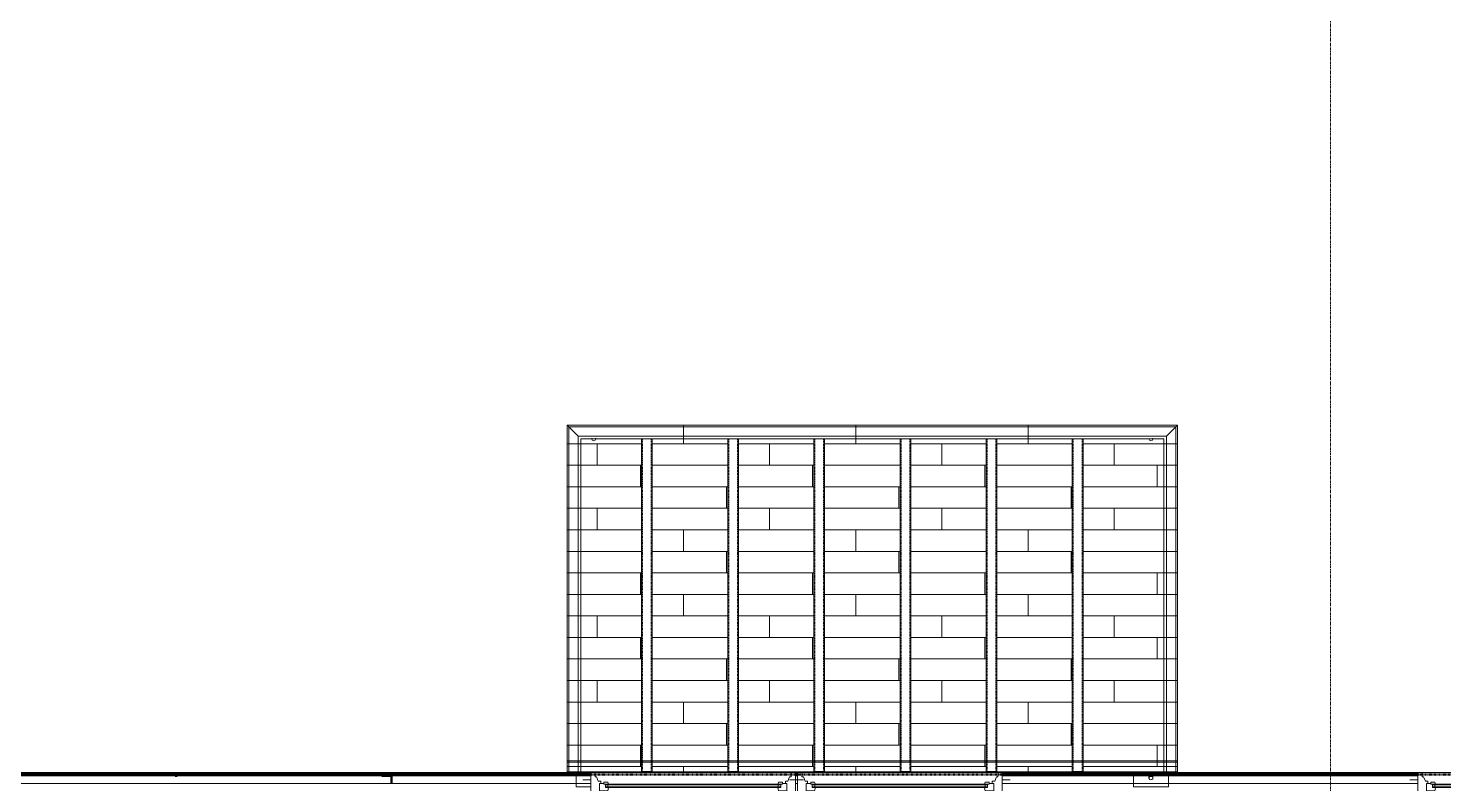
# Model space of a CAD drawing. Header units: inches. Extents: x -4235 to -464, y 9767 to 12359.
# Drawn here: x -2742.2 to -2479.3, y 10849.7 to 10990 of the extents above; entities that cross this region are included whole.
import ezdxf

# ---------------------------------------------------------------- set-up
doc = ezdxf.new("R2010")
doc.units = ezdxf.units.IN
doc.header["$MEASUREMENT"] = 0
for name, pattern in [('Dash 1_16_', [0.125, 0.0625, -0.0625]), ('Grid Line 1_2_', [0.875, 0.5, -0.125, 0.125, -0.125]), ('Hidden 1_8_', [0.1875, 0.125, -0.0625])]:
    doc.linetypes.add(name, pattern=pattern)
for name, color, linetype, lineweight in [('A-FLOR-3', 192, 'Continuous', 9), ('A-FLOR-PATT-1', 9, 'Continuous', 9), ('A-GLAZ-1', 151, 'Continuous', 9), ('A-GLAZ-2', 151, 'Continuous', 20), ('A-GLAZ-3', 151, 'Continuous', 50), ('A-WALL', 113, 'Continuous', 13), ('A-WALL-5', 113, 'Continuous', 9), ('A-WALL-6', 113, 'Continuous', 50), ('C-PROP-LINE-1', 91, 'Dash 1_16_', 50), ('S-BEAM', 12, 'Continuous', 9), ('S-BEAM-1', 12, 'Hidden 1_8_', 9), ('S-GRID-1', 1, 'Grid Line 1_2_', 9)]:
    doc.layers.add(name, color=color, linetype=linetype, lineweight=lineweight)

# ---------------------------------------------------------------- blocks, each defined once
blk = doc.blocks.new('Basic Wall _ EXT - FIBER CEMENT - LARGE - ___-2505166-BACKGROUND - RCP - 2ND FLOOR')
at = {"layer": 'A-WALL-5'}
for p, q in [((-2637.74, 10851.71), (-2792.66, 10851.71)), ((-2637.74, 10851.71), (-2792.66, 10851.71)), ((-2792.66, 10851.68), (-2637.74, 10851.68)), ((-2637.74, 10851.68), (-2792.66, 10851.68)), ((-2599.34, 10851.71), (-2599.71, 10851.71)), ((-2599.34, 10851.71), (-2599.71, 10851.71)), ((-2599.71, 10851.68), (-2599.34, 10851.68)), ((-2599.34, 10851.68), (-2599.71, 10851.68)), ((-2484.14, 10851.71), (-2561.28, 10851.71)), ((-2484.14, 10851.71), (-2561.28, 10851.71)), ((-2561.28, 10851.68), (-2484.14, 10851.68)), ((-2484.14, 10851.68), (-2561.28, 10851.68)), ((-2674.76, 10849.67), (-2754.69, 10849.67)), ((-2674.76, 10849.67), (-2754.69, 10849.67)), ((-2637.74, 10849.67), (-2674.76, 10849.67)), ((-2637.74, 10849.67), (-2674.76, 10849.67)), ((-2599.34, 10849.67), (-2599.71, 10849.67)), ((-2599.34, 10849.67), (-2599.71, 10849.67)), ((-2484.14, 10849.67), (-2561.28, 10849.67)), ((-2484.14, 10849.67), (-2561.28, 10849.67))]:
    blk.add_line(p, q, dxfattribs=at)
blk = doc.blocks.new('Window-Double_Hung-Andersen-400_Series-Tilt_Wash - DOUBLE HUNG - REVERSE COTTAGE - 2ND FLOOR-2888385-BACKGROUND - RCP - 2ND FLOOR')
at = {"layer": 'A-GLAZ-1'}
for p, q in [((-16.29, 2.5), (-15.7, 2.5)), ((-16.29, 2.12), (-15.7, 2.12)), ((-16.29, 0.56), (-15.7, 0.56)), ((-16.29, 0.19), (-15.7, 0.19)), ((-15.82, 2.5), (-15.82, 2.12)), ((-15.82, 0.56), (-15.82, 0.19)), ((-15.7, 2.62), (15.7, 2.62)), ((-15.7, 2.5), (15.7, 2.5)), ((-15.7, 2.12), (15.7, 2.12)), ((-15.7, 2), (15.7, 2)), ((-15.7, 0.69), (15.7, 0.69)), ((-15.7, 0.56), (15.7, 0.56)), ((-15.7, 0.19), (15.7, 0.19)), ((-15.7, 0.06), (15.7, 0.06)), ((16.29, 2.5), (15.7, 2.5)), ((16.29, 2.12), (15.7, 2.12)), ((16.29, 0.56), (15.7, 0.56)), ((16.29, 0.19), (15.7, 0.19)), ((15.82, 2.5), (15.82, 2.12)), ((15.82, 0.56), (15.82, 0.19)), ((-19.01, -2.44), (-19.01, -3.94)), ((-19.01, -2.44), (-18.95, -2.44)), ((18.95, -1.06), (-18.95, -1.06)), ((-18.95, -1.06), (-18.95, -4.44)), ((-18.32, -1.06), (-18.32, -4.44)), ((18.32, -1.06), (18.32, -4.44)), ((18.95, -4.44), (18.95, -1.06)), ((18.95, -2.44), (19.01, -2.44)), ((19.01, -3.94), (19.01, -2.44)), ((-19.01, -3.94), (-18.95, -3.94)), ((-18.95, -4.44), (18.95, -4.44)), ((18.95, -3.94), (19.01, -3.94))]:
    blk.add_line(p, q, dxfattribs=at)
at = {"layer": 'A-GLAZ-2'}
for p, q in [((-19.01, 3.44), (-20.51, 3.44)), ((19.01, 4.81), (-19.01, 4.81)), ((-19.01, 4.81), (-19.01, -1.06)), ((-18.2, 4.81), (-18.2, 4)), ((-18.2, 4), (-17.92, 4)), ((-17.92, 4), (-17.61, 3.19)), ((-17.61, 3.19), (-17.14, 3.19)), ((-17.42, 2.75), (-16.57, 2.75)), ((-17.42, 2.75), (-17.42, -0.56)), ((-17.14, 3.19), (-17.14, 2.75)), ((-15.86, 2.97), (-16.57, 2.97)), ((-16.57, 2.62), (-16.57, 2.97)), ((-15.86, 2.97), (-15.7, 2.62)), ((15.86, 2.97), (15.7, 2.62)), ((15.86, 2.97), (16.57, 2.97)), ((16.57, 2.62), (16.57, 2.97)), ((17.42, 2.75), (16.57, 2.75)), ((17.14, 3.19), (17.14, 2.75)), ((17.61, 3.19), (17.14, 3.19)), ((17.42, 2.75), (17.42, -0.56)), ((17.92, 4), (17.61, 3.19)), ((18.2, 4), (17.92, 4)), ((18.2, 4.81), (18.2, 4)), ((19.01, -1.06), (19.01, 4.81)), ((19.01, 3.44), (20.51, 3.44)), ((-17.42, 1.37), (-15.86, 1.37)), ((-17.42, 0.81), (-16.57, 0.81)), ((-15.7, 2.62), (-16.57, 2.62)), ((-15.86, 1.03), (-16.57, 1.03)), ((-16.57, 0.69), (-16.57, 1.03)), ((-15.7, 0.69), (-16.57, 0.69)), ((-16.29, 2.62), (-16.29, 2)), ((-15.7, 2), (-16.29, 2)), ((-16.29, 0.69), (-16.29, 0.06)), ((-15.7, 0.06), (-16.29, 0.06)), ((-15.86, 1.37), (-15.7, 2)), ((-15.86, 1.03), (-15.7, 0.69)), ((-15.86, -0.56), (-15.7, 0.06)), ((15.7, 2.62), (16.57, 2.62)), ((15.7, 2), (16.29, 2)), ((15.86, 1.37), (15.7, 2)), ((15.86, 1.03), (15.7, 0.69)), ((15.7, 0.69), (16.57, 0.69)), ((15.7, 0.06), (16.29, 0.06)), ((15.86, -0.56), (15.7, 0.06)), ((17.42, 1.37), (15.86, 1.37)), ((15.86, 1.03), (16.57, 1.03)), ((16.29, 2.62), (16.29, 2)), ((16.29, 0.69), (16.29, 0.06)), ((16.57, 0.69), (16.57, 1.03)), ((17.42, 0.81), (16.57, 0.81)), ((-19.01, -1.06), (19.01, -1.06)), ((-17.67, -0.78), (-18, -1.06)), ((-17.67, -0.78), (-17.67, -0.56)), ((-17.67, -0.56), (-15.86, -0.56)), ((17.67, -0.56), (15.86, -0.56)), ((17.67, -0.78), (17.67, -0.56)), ((17.67, -0.78), (18, -1.06))]:
    blk.add_line(p, q, dxfattribs=at)
blk = doc.blocks.new('Walls 103 - Walls 1-2572478-BACKGROUND - RCP - 2ND FLOOR')
at = {"layer": 'A-WALL-5'}
for p, q in [((-2536.94, 10851.39), (-2536.94, 10849.64)), ((-2536.94, 10849.64), (-2536.94, 10849.08)), ((-2535.99, 10849.08), (-2536.94, 10849.08)), ((-2536.94, 10849.08), (-2530.44, 10849.08)), ((-2534.54, 10849.08), (-2535.99, 10849.08)), ((-2533.69, 10849.08), (-2534.54, 10849.08)), ((-2534.07, 10851.39), (-2534.07, 10850.71)), ((-2532.85, 10849.08), (-2533.69, 10849.08)), ((-2533.32, 10850.71), (-2533.32, 10851.39)), ((-2532.07, 10849.08), (-2532.85, 10849.08)), ((-2530.44, 10849.08), (-2532.07, 10849.08)), ((-2530.44, 10849.64), (-2530.44, 10851.39)), ((-2530.44, 10849.08), (-2530.44, 10849.64))]:
    blk.add_line(p, q, dxfattribs=at)
for centre, start_param, end_param in [((-2533.69, 10913.76), 2.994857, 3.141593), ((-2533.69, 10913.76), 3.19067, 6.234108), ((-2533.69, 10913.76), 0.094304, 0.261799), ((-2533.69, 10850.71), 2.879793, 3.119324), ((-2533.69, 10850.71), 3.141593, 3.403392), ((-2533.69, 10850.71), 2.698715, 2.879092), ((-2533.69, 10850.71), 3.403392, 5.759587), ((-2533.69, 10850.71), 2.356194, 2.61664), ((-2533.69, 10850.71), 2.094395, 2.354281), ((-2533.69, 10850.71), 1.832596, 2.092053), ((-2533.69, 10850.71), 1.570796, 1.829985), ((-2533.69, 10850.71), 1.308997, 1.568095), ((-2533.69, 10850.71), 1.047198, 1.30639), ((-2533.69, 10850.71), 0.785398, 1.044861), ((-2533.69, 10850.71), 0.523599, 0.783492), ((-2533.69, 10850.71), 0.261799, 0.522251), ((-2533.69, 10850.71), 5.759587, 6.283185), ((-2533.69, 10850.71), 0, 0.261102)]:
    blk.add_ellipse(centre, major_axis=(0.375, 0), ratio=0.86769, start_param=start_param, end_param=end_param, dxfattribs=at)
blk = doc.blocks.new('Walls 104 - Walls 1-2572497-BACKGROUND - RCP - 2ND FLOOR')
at = {"layer": 'A-WALL-5'}
for p, q in [((-2640.44, 10851.37), (-2640.44, 10849.64)), ((-2640.44, 10849.64), (-2640.44, 10849.08)), ((-2640.33, 10849.08), (-2640.44, 10849.08)), ((-2640.44, 10849.08), (-2637.74, 10849.08)), ((-2639.49, 10849.08), (-2640.33, 10849.08)), ((-2638.81, 10849.08), (-2639.49, 10849.08)), ((-2637.74, 10849.08), (-2638.81, 10849.08))]:
    blk.add_line(p, q, dxfattribs=at)
for start_param, end_param in [(2.879793, 3.141593), (3.19067, 6.234108), (0, 0.261799)]:
    blk.add_ellipse((-2637.19, 10913.76), major_axis=(0.375, 0), ratio=0.86769, start_param=start_param, end_param=end_param, dxfattribs=at)
blk = doc.blocks.new('Walls 149 - Walls 3-2572517-BACKGROUND - RCP - 2ND FLOOR')
at = {"layer": 'A-WALL-5'}
for p, q in [((-2528.77, 10916.28), (-2642.1, 10916.28)), ((-2642.1, 10916.28), (-2642.1, 10853.92)), ((-2528.77, 10916.28), (-2642.1, 10916.28)), ((-2642.1, 10916.28), (-2642.1, 10851.71)), ((-2642.1, 10916.28), (-2528.77, 10916.28)), ((-2642.1, 10853.92), (-2642.1, 10916.28)), ((-2641.83, 10916), (-2529.05, 10916)), ((-2641.83, 10916), (-2640.06, 10914.23)), ((-2640.06, 10914.23), (-2641.83, 10916)), ((-2641.83, 10916), (-2529.05, 10916)), ((-2641.83, 10853.92), (-2641.83, 10916)), ((-2641.83, 10853.92), (-2641.83, 10916)), ((-2530.82, 10914.23), (-2529.05, 10916)), ((-2529.05, 10916), (-2530.82, 10914.23)), ((-2529.05, 10916), (-2529.05, 10853.92)), ((-2529.05, 10916), (-2529.05, 10853.92)), ((-2528.77, 10853.92), (-2528.77, 10916.28)), ((-2528.77, 10916.28), (-2528.77, 10851.71)), ((-2528.77, 10916.28), (-2528.77, 10853.92)), ((-2640.06, 10914.23), (-2530.82, 10914.23)), ((-2640.06, 10914.23), (-2530.82, 10914.23)), ((-2640.06, 10853.92), (-2640.06, 10914.23)), ((-2640.06, 10853.92), (-2640.06, 10914.23)), ((-2637.56, 10913.75), (-2639.57, 10913.75)), ((-2639.57, 10913.75), (-2639.57, 10853.92)), ((-2639.57, 10913.75), (-2531.3, 10913.75)), ((-2639.57, 10851.71), (-2639.57, 10913.75)), ((-2636.82, 10913.75), (-2637.56, 10913.75)), ((-2628.3, 10913.75), (-2636.81, 10913.75)), ((-2628.12, 10913.75), (-2628.3, 10913.75)), ((-2626.49, 10913.75), (-2628.12, 10913.75)), ((-2626.3, 10913.75), (-2626.49, 10913.75)), ((-2612.3, 10913.75), (-2626.3, 10913.75)), ((-2612.12, 10913.75), (-2612.3, 10913.75)), ((-2610.49, 10913.75), (-2612.12, 10913.75)), ((-2610.3, 10913.75), (-2610.49, 10913.75)), ((-2596.3, 10913.75), (-2610.3, 10913.75)), ((-2596.12, 10913.75), (-2596.3, 10913.75)), ((-2594.49, 10913.75), (-2596.12, 10913.75)), ((-2594.3, 10913.75), (-2594.49, 10913.75)), ((-2580.3, 10913.75), (-2594.3, 10913.75)), ((-2580.12, 10913.75), (-2580.3, 10913.75)), ((-2578.49, 10913.75), (-2580.12, 10913.75)), ((-2578.3, 10913.75), (-2578.49, 10913.75)), ((-2564.3, 10913.75), (-2578.3, 10913.75)), ((-2564.12, 10913.75), (-2564.3, 10913.75)), ((-2562.49, 10913.75), (-2564.12, 10913.75)), ((-2562.3, 10913.75), (-2562.49, 10913.75)), ((-2548.3, 10913.75), (-2562.3, 10913.75)), ((-2548.12, 10913.75), (-2548.3, 10913.75)), ((-2546.49, 10913.75), (-2548.12, 10913.75)), ((-2546.3, 10913.75), (-2546.49, 10913.75)), ((-2534.07, 10913.75), (-2546.3, 10913.75)), ((-2533.32, 10913.75), (-2534.06, 10913.75)), ((-2531.3, 10913.75), (-2533.32, 10913.75)), ((-2531.3, 10851.71), (-2531.3, 10913.75)), ((-2531.3, 10913.75), (-2531.3, 10853.92)), ((-2530.82, 10914.23), (-2530.82, 10853.92)), ((-2530.82, 10914.23), (-2530.82, 10853.92)), ((-2639.57, 10853.92), (-2642.1, 10853.92)), ((-2642.1, 10853.92), (-2642.1, 10853.84)), ((-2642.1, 10853.91), (-2642.1, 10853.92)), ((-2642.1, 10853.92), (-2642.1, 10851.71)), ((-2642.1, 10853.92), (-2528.77, 10853.92)), ((-2642.1, 10853.92), (-2642.1, 10851.71)), ((-2642.1, 10853.88), (-2642.1, 10853.91)), ((-2642.1, 10853.84), (-2642.1, 10853.88)), ((-2642.1, 10851.88), (-2642.1, 10853.84)), ((-2642.1, 10853.84), (-2642.1, 10853.78)), ((-2642.1, 10853.78), (-2642.1, 10853.84)), ((-2642.1, 10851.88), (-2642.1, 10853.84)), ((-2642.1, 10853.78), (-2642.1, 10853.72)), ((-2642.1, 10853.72), (-2642.1, 10853.78)), ((-2642.1, 10853.72), (-2642.1, 10853.65)), ((-2642.1, 10853.65), (-2642.1, 10853.72)), ((-2642.1, 10853.65), (-2642.1, 10851.88)), ((-2642.1, 10851.88), (-2642.1, 10853.65)), ((-2642.1, 10853.65), (-2639.57, 10853.65)), ((-2642.1, 10853.65), (-2641.83, 10853.65)), ((-2642.1, 10851.71), (-2642.1, 10851.88)), ((-2642.1, 10851.71), (-2642.1, 10851.88)), ((-2642.1, 10851.39), (-2642.1, 10851.68)), ((-2642.1, 10851.68), (-2642.1, 10851.39)), ((-2642.1, 10851.68), (-2642.1, 10851.39)), ((-2642.1, 10851.68), (-2642.1, 10851.39)), ((-2642.1, 10851.39), (-2642.1, 10851.68)), ((-2642.08, 10851.88), (-2639.57, 10851.88)), ((-2642.08, 10851.88), (-2639.57, 10851.88)), ((-2641.96, 10853.92), (-2641.9, 10853.92)), ((-2641.89, 10853.92), (-2640.06, 10853.92)), ((-2641.83, 10851.71), (-2641.83, 10853.92)), ((-2641.83, 10853.65), (-2641.83, 10853.92)), ((-2641.83, 10853.65), (-2640.06, 10853.65)), ((-2641.83, 10851.88), (-2641.83, 10853.65)), ((-2641.83, 10851.71), (-2641.83, 10851.88)), ((-2641.83, 10851.39), (-2641.83, 10851.68)), ((-2641.83, 10851.39), (-2641.83, 10851.68)), ((-2640.06, 10853.92), (-2639.57, 10853.92)), ((-2640.06, 10851.71), (-2640.06, 10853.92)), ((-2640.06, 10851.71), (-2640.06, 10853.92)), ((-2640.06, 10853.65), (-2639.57, 10853.65)), ((-2640.06, 10851.39), (-2640.06, 10851.68)), ((-2640.06, 10851.39), (-2640.06, 10851.68)), ((-2531.3, 10853.92), (-2639.57, 10853.92)), ((-2639.57, 10853.92), (-2628.3, 10853.92)), ((-2639.57, 10853.84), (-2639.57, 10853.79)), ((-2639.57, 10853.78), (-2639.57, 10853.72)), ((-2639.57, 10853.72), (-2639.57, 10853.65)), ((-2639.57, 10853.65), (-2531.3, 10853.65)), ((-2639.57, 10853.65), (-2628.3, 10853.65)), ((-2639.57, 10853.65), (-2639.57, 10851.88)), ((-2639.57, 10851.88), (-2531.3, 10851.88)), ((-2639.57, 10851.88), (-2531.3, 10851.88)), ((-2639.57, 10851.88), (-2639.57, 10851.71)), ((-2639.57, 10851.68), (-2639.57, 10851.39)), ((-2639.57, 10851.39), (-2639.57, 10851.68)), ((-2626.31, 10853.92), (-2612.3, 10853.92)), ((-2626.31, 10853.65), (-2612.3, 10853.65)), ((-2610.31, 10853.92), (-2596.3, 10853.92)), ((-2610.31, 10853.65), (-2596.3, 10853.65)), ((-2594.31, 10853.92), (-2580.3, 10853.92)), ((-2594.31, 10853.65), (-2580.3, 10853.65)), ((-2578.31, 10853.92), (-2564.3, 10853.92)), ((-2578.31, 10853.65), (-2564.3, 10853.65)), ((-2562.31, 10853.92), (-2548.3, 10853.92)), ((-2562.31, 10853.65), (-2548.3, 10853.65)), ((-2546.31, 10853.92), (-2531.3, 10853.92)), ((-2546.31, 10853.65), (-2531.3, 10853.65)), ((-2528.77, 10853.92), (-2531.3, 10853.92)), ((-2531.3, 10853.92), (-2530.82, 10853.92)), ((-2531.3, 10853.84), (-2531.3, 10853.78)), ((-2531.3, 10853.78), (-2531.3, 10853.72)), ((-2531.3, 10853.72), (-2531.3, 10851.88)), ((-2531.3, 10853.65), (-2528.77, 10853.65)), ((-2531.3, 10853.65), (-2530.82, 10853.65)), ((-2531.3, 10851.88), (-2528.79, 10851.88)), ((-2531.3, 10851.88), (-2528.79, 10851.88)), ((-2531.3, 10851.88), (-2531.3, 10851.71)), ((-2531.3, 10851.39), (-2531.3, 10851.68)), ((-2531.3, 10851.68), (-2531.3, 10851.39)), ((-2530.82, 10853.92), (-2528.98, 10853.92)), ((-2530.82, 10853.92), (-2530.82, 10851.71)), ((-2530.82, 10853.92), (-2530.82, 10851.71)), ((-2530.82, 10853.65), (-2529.05, 10853.65)), ((-2530.82, 10851.68), (-2530.82, 10851.39)), ((-2530.82, 10851.68), (-2530.82, 10851.39)), ((-2529.05, 10853.92), (-2529.05, 10851.71)), ((-2529.05, 10853.92), (-2529.05, 10853.65)), ((-2529.05, 10853.65), (-2528.77, 10853.65)), ((-2529.05, 10853.65), (-2529.05, 10851.88)), ((-2529.05, 10851.88), (-2529.05, 10851.71)), ((-2529.05, 10851.68), (-2529.05, 10851.39)), ((-2529.05, 10851.68), (-2529.05, 10851.39)), ((-2528.98, 10853.92), (-2528.91, 10853.92)), ((-2528.77, 10851.71), (-2528.77, 10853.92)), ((-2528.77, 10853.92), (-2528.77, 10853.78)), ((-2528.77, 10853.91), (-2528.77, 10853.92)), ((-2528.77, 10851.71), (-2528.77, 10853.92)), ((-2528.77, 10853.88), (-2528.77, 10853.91)), ((-2528.77, 10853.84), (-2528.77, 10853.88)), ((-2528.77, 10853.65), (-2528.77, 10853.84)), ((-2528.77, 10853.84), (-2528.77, 10851.88)), ((-2528.77, 10853.84), (-2528.77, 10851.88)), ((-2528.77, 10853.78), (-2528.77, 10853.72)), ((-2528.77, 10853.72), (-2528.77, 10853.65)), ((-2528.77, 10853.65), (-2528.77, 10851.88)), ((-2528.77, 10851.88), (-2528.77, 10853.65)), ((-2528.77, 10851.88), (-2528.77, 10851.71)), ((-2528.77, 10851.88), (-2528.77, 10851.71)), ((-2528.77, 10851.39), (-2528.77, 10851.68)), ((-2528.77, 10851.68), (-2528.77, 10851.39)), ((-2528.77, 10851.39), (-2528.77, 10851.68)), ((-2528.77, 10851.68), (-2528.77, 10851.39)), ((-2528.77, 10851.68), (-2528.77, 10851.39)), ((-2637.74, 10851.39), (-2642.1, 10851.39)), ((-2642.06, 10851.39), (-2642.1, 10851.39)), ((-2642.1, 10851.39), (-2641.83, 10851.39)), ((-2639.57, 10851.39), (-2642.1, 10851.39)), ((-2642.02, 10851.39), (-2642.06, 10851.39)), ((-2642.02, 10851.39), (-2640.06, 10851.39)), ((-2642.02, 10851.39), (-2640.06, 10851.39)), ((-2641.96, 10851.39), (-2642.02, 10851.39)), ((-2641.83, 10851.39), (-2641.96, 10851.39)), ((-2640.06, 10851.39), (-2641.83, 10851.39)), ((-2641.83, 10851.39), (-2640.06, 10851.39)), ((-2640.06, 10851.39), (-2639.57, 10851.39)), ((-2640.06, 10851.39), (-2639.57, 10851.39)), ((-2639.57, 10851.39), (-2637.74, 10851.39)), ((-2599.71, 10851.39), (-2599.34, 10851.39)), ((-2599.34, 10851.39), (-2599.71, 10851.39)), ((-2561.28, 10851.39), (-2531.3, 10851.39)), ((-2528.77, 10851.39), (-2561.28, 10851.39)), ((-2531.3, 10851.39), (-2530.82, 10851.39)), ((-2528.77, 10851.39), (-2531.3, 10851.39)), ((-2531.3, 10851.39), (-2530.82, 10851.39)), ((-2530.82, 10851.39), (-2528.85, 10851.39)), ((-2530.82, 10851.39), (-2529.05, 10851.39)), ((-2529.05, 10851.39), (-2530.82, 10851.39)), ((-2530.82, 10851.39), (-2528.85, 10851.39)), ((-2529.05, 10851.39), (-2528.85, 10851.39)), ((-2528.98, 10851.39), (-2529.05, 10851.39)), ((-2528.91, 10851.39), (-2528.98, 10851.39)), ((-2528.85, 10851.39), (-2528.91, 10851.39)), ((-2528.85, 10851.39), (-2528.78, 10851.39)), ((-2528.78, 10851.39), (-2528.85, 10851.39)), ((-2528.78, 10851.39), (-2528.77, 10851.39)), ((-2528.77, 10851.39), (-2528.78, 10851.39))]:
    blk.add_line(p, q, dxfattribs=at)
for points in [[(-2642.1, 10916.28), (-2642.1, 10916.28), (-2642.1, 10916.27), (-2642.09, 10916.27)], [(-2642.09, 10916.27), (-2642.1, 10916.27), (-2642.1, 10916.28), (-2642.1, 10916.28)], [(-2642.09, 10916.27), (-2642.09, 10916.26), (-2642.08, 10916.26), (-2642.07, 10916.25), (-2642.06, 10916.24)], [(-2642.06, 10916.24), (-2642.07, 10916.25), (-2642.08, 10916.26), (-2642.09, 10916.27), (-2642.09, 10916.27)], [(-2641.9, 10916.07), (-2641.91, 10916.09), (-2641.93, 10916.11), (-2641.95, 10916.13), (-2641.96, 10916.14)], [(-2641.9, 10916.07), (-2641.87, 10916.05), (-2641.85, 10916.03), (-2641.83, 10916)], [(-2641.83, 10916), (-2641.85, 10916.03), (-2641.87, 10916.05), (-2641.9, 10916.07)]]:
    blk.add_open_spline(points, degree=3, dxfattribs=at)
for points, knots in [([(-2642.06, 10916.24), (-2642.06, 10916.23), (-2642.05, 10916.22), (-2642.03, 10916.21), (-2642.01, 10916.19), (-2641.99, 10916.17), (-2641.97, 10916.15), (-2641.95, 10916.13), (-2641.92, 10916.1), (-2641.91, 10916.09), (-2641.9, 10916.07)], [0.3333333, 0.3333333, 0.3333333, 0.3333333, 0.4166667, 0.4583333, 0.5, 0.5833333, 0.6666667, 0.7083333, 0.75, 0.8333333, 0.8333333, 0.8333333, 0.8333333]), ([(-2642.02, 10916.2), (-2642.02, 10916.2), (-2642.03, 10916.21), (-2642.05, 10916.22), (-2642.06, 10916.23), (-2642.06, 10916.24)], [0.5, 0.5, 0.5, 0.5, 0.5416667, 0.5833333, 0.6666667, 0.6666667, 0.6666667, 0.6666667]), ([(-2641.96, 10916.14), (-2641.97, 10916.15), (-2641.98, 10916.16), (-2642, 10916.18), (-2642.01, 10916.19), (-2642.02, 10916.2)], [0.3333333, 0.3333333, 0.3333333, 0.3333333, 0.375, 0.4166667, 0.5, 0.5, 0.5, 0.5]), ([(-2529.05, 10916), (-2529.02, 10916.03), (-2528.99, 10916.06), (-2528.94, 10916.11), (-2528.92, 10916.13), (-2528.91, 10916.14)], [-1, -1, -1, -1, -0.8333333, -0.75, -0.6666667, -0.6666667, -0.6666667, -0.6666667]), ([(-2528.91, 10916.14), (-2528.92, 10916.13), (-2528.94, 10916.11), (-2528.99, 10916.06), (-2529.02, 10916.03), (-2529.05, 10916)], [-0.3333333, -0.3333333, -0.3333333, -0.3333333, -0.25, -0.1666667, 0, 0, 0, 0]), ([(-2528.91, 10916.14), (-2528.9, 10916.15), (-2528.89, 10916.16), (-2528.88, 10916.18), (-2528.86, 10916.19), (-2528.84, 10916.21), (-2528.83, 10916.22), (-2528.81, 10916.24), (-2528.79, 10916.26), (-2528.78, 10916.27), (-2528.77, 10916.28), (-2528.77, 10916.28)], [-0.6666667, -0.6666667, -0.6666667, -0.6666667, -0.625, -0.5833333, -0.5, -0.4583333, -0.4166667, -0.3333333, -0.25, -0.1666667, 0, 0, 0, 0]), ([(-2528.77, 10916.28), (-2528.77, 10916.28), (-2528.78, 10916.27), (-2528.79, 10916.26), (-2528.81, 10916.24), (-2528.83, 10916.22), (-2528.84, 10916.21), (-2528.86, 10916.19), (-2528.88, 10916.18), (-2528.89, 10916.16), (-2528.9, 10916.15), (-2528.91, 10916.14)], [-1, -1, -1, -1, -0.8333333, -0.75, -0.6666667, -0.5833333, -0.5416667, -0.5, -0.4166667, -0.375, -0.3333333, -0.3333333, -0.3333333, -0.3333333])]:
    blk.add_open_spline(points, degree=3, knots=knots, dxfattribs=at)
blk = doc.blocks.new('CISC HSS Rectangular_CSA G40_21_ - HS102x51x4_8-V153-BACKGROUND - RCP - 2ND FLOOR')
at = {"layer": 'S-BEAM'}
for p, q in [((-30.9, 1), (28.92, 1)), ((-30.9, 1), (-30.9, 0.62)), ((-30.9, 0.89), (-30.9, 1)), ((-30.9, 0.82), (-30.9, 0.89)), ((-30.9, 0.62), (-30.9, 0.82)), ((-30.9, 0.62), (-30.9, 0.81)), ((-30.9, 0.81), (-30.9, 0.62)), ((-30.9, 0.62), (-30.9, -0.62)), ((-30.9, 0.62), (-30.9, -0.62)), ((28.92, 1), (30.9, 1)), ((30.9, 0.62), (30.9, 1)), ((30.9, -0.62), (30.9, 0.62)), ((-30.9, -0.62), (-30.9, -1)), ((-30.9, -0.82), (-30.9, -0.62)), ((-30.9, -0.62), (-30.9, -0.81)), ((-30.9, -0.81), (-30.9, -0.62)), ((-30.9, -1), (-30.9, -0.82)), ((28.92, -1), (-30.9, -1)), ((30.9, -1), (28.92, -1)), ((30.9, -1), (30.9, -0.62))]:
    blk.add_line(p, q, dxfattribs=at)
at = {"layer": 'S-BEAM-1'}
for p, q in [((28.92, 0.81), (-30.9, 0.81)), ((30.9, 0.81), (28.92, 0.81)), ((28.92, -0.81), (-30.9, -0.81)), ((30.9, -0.81), (28.92, -0.81))]:
    blk.add_line(p, q, dxfattribs=at)
blk = doc.blocks.new('CISC HSS Rectangular_CSA G40_21_ - HS102x51x4_8-V144-BACKGROUND - RCP - 2ND FLOOR')
at = {"layer": 'S-BEAM'}
for p, q in [((-30.9, 1), (28.92, 1)), ((-30.9, 1), (-30.9, 0.62)), ((-30.9, 0.82), (-30.9, 1)), ((-30.9, 0.62), (-30.9, 0.82)), ((-30.9, 0.76), (-30.9, 0.81)), ((-30.9, 0.81), (-30.9, 0.62)), ((-30.9, 0.62), (-30.9, 0.76)), ((-30.9, 0.62), (-30.9, -0.62)), ((-30.9, 0.62), (-30.9, -0.62)), ((28.92, 1), (30.9, 1)), ((30.9, 0.62), (30.9, 1)), ((30.9, -0.62), (30.9, 0.62)), ((-30.9, -0.62), (-30.9, -1)), ((-30.9, -0.82), (-30.9, -0.62)), ((-30.9, -0.62), (-30.9, -0.81)), ((-30.9, -0.81), (-30.9, -0.62)), ((-30.9, -1), (-30.9, -0.82)), ((28.92, -1), (-30.9, -1)), ((30.9, -1), (28.92, -1)), ((30.9, -1), (30.9, -0.62))]:
    blk.add_line(p, q, dxfattribs=at)
at = {"layer": 'S-BEAM-1'}
for p, q in [((28.92, 0.81), (-30.9, 0.81)), ((30.9, 0.81), (28.92, 0.81)), ((28.92, -0.81), (-30.9, -0.81)), ((30.9, -0.81), (28.92, -0.81))]:
    blk.add_line(p, q, dxfattribs=at)
blk = doc.blocks.new('CISC HSS Rectangular_CSA G40_21_ - HS102x51x4_8-V154-BACKGROUND - RCP - 2ND FLOOR')
at = {"layer": 'S-BEAM'}
for p, q in [((-30.9, 1), (28.92, 1)), ((-30.9, 1), (-30.9, 0.62)), ((-30.9, 0.82), (-30.9, 1)), ((-30.9, 0.62), (-30.9, 0.82)), ((-30.9, 0.76), (-30.9, 0.81)), ((-30.9, 0.81), (-30.9, 0.76)), ((-30.9, 0.62), (-30.9, 0.76)), ((-30.9, 0.76), (-30.9, 0.62)), ((-30.9, 0.62), (-30.9, -0.62)), ((-30.9, 0.62), (-30.9, -0.62)), ((28.92, 1), (30.9, 1)), ((30.9, 0.62), (30.9, 1)), ((30.9, -0.62), (30.9, 0.62)), ((-30.9, -0.62), (-30.9, -1)), ((-30.9, -0.82), (-30.9, -0.62)), ((-30.9, -0.62), (-30.9, -0.81)), ((-30.9, -0.76), (-30.9, -0.62)), ((-30.9, -0.81), (-30.9, -0.76)), ((-30.9, -1), (-30.9, -0.82)), ((28.92, -1), (-30.9, -1)), ((30.9, -1), (28.92, -1)), ((30.9, -1), (30.9, -0.62))]:
    blk.add_line(p, q, dxfattribs=at)
at = {"layer": 'S-BEAM-1'}
for p, q in [((28.92, 0.81), (-30.9, 0.81)), ((30.9, 0.81), (28.92, 0.81)), ((28.92, -0.81), (-30.9, -0.81)), ((30.9, -0.81), (28.92, -0.81))]:
    blk.add_line(p, q, dxfattribs=at)
blk = doc.blocks.new('CISC HSS Rectangular_CSA G40_21_ - HS102x51x4_8-V155-BACKGROUND - RCP - 2ND FLOOR')
at = {"layer": 'S-BEAM'}
for p, q in [((-30.9, 1), (28.92, 1)), ((-30.9, 1), (-30.9, 0.62)), ((-30.9, 0.89), (-30.9, 1)), ((-30.9, 0.82), (-30.9, 0.89)), ((-30.9, 0.62), (-30.9, 0.82)), ((-30.9, 0.76), (-30.9, 0.81)), ((-30.9, 0.81), (-30.9, 0.62)), ((-30.9, 0.62), (-30.9, 0.76)), ((-30.9, 0.62), (-30.9, -0.62)), ((-30.9, 0.62), (-30.9, -0.62)), ((28.92, 1), (30.9, 1)), ((30.9, 0.62), (30.9, 1)), ((30.9, -0.62), (30.9, 0.62)), ((-30.9, -0.62), (-30.9, -1)), ((-30.9, -0.82), (-30.9, -0.62)), ((-30.9, -0.62), (-30.9, -0.76)), ((-30.9, -0.81), (-30.9, -0.62)), ((-30.9, -0.76), (-30.9, -0.81)), ((-30.9, -0.89), (-30.9, -0.82)), ((-30.9, -1), (-30.9, -0.89)), ((28.92, -1), (-30.9, -1)), ((30.9, -1), (28.92, -1)), ((30.9, -1), (30.9, -0.62))]:
    blk.add_line(p, q, dxfattribs=at)
at = {"layer": 'S-BEAM-1'}
for p, q in [((28.92, 0.81), (-30.9, 0.81)), ((30.9, 0.81), (28.92, 0.81)), ((28.92, -0.81), (-30.9, -0.81)), ((30.9, -0.81), (28.92, -0.81))]:
    blk.add_line(p, q, dxfattribs=at)
blk = doc.blocks.new('CISC HSS Rectangular_CSA G40_21_ - HS102x51x4_8-V156-BACKGROUND - RCP - 2ND FLOOR')
at = {"layer": 'S-BEAM'}
for p, q in [((-30.9, 1), (28.92, 1)), ((-30.9, 1), (-30.9, 0.62)), ((-30.9, 0.82), (-30.9, 1)), ((-30.9, 0.62), (-30.9, 0.82)), ((-30.9, 0.76), (-30.9, 0.81)), ((-30.9, 0.81), (-30.9, 0.62)), ((-30.9, 0.62), (-30.9, 0.76)), ((-30.9, 0.62), (-30.9, -0.62)), ((-30.9, 0.62), (-30.9, -0.62)), ((28.92, 1), (30.9, 1)), ((30.9, 0.62), (30.9, 1)), ((30.9, -0.62), (30.9, 0.62)), ((-30.9, -0.62), (-30.9, -1)), ((-30.9, -0.82), (-30.9, -0.62)), ((-30.9, -0.62), (-30.9, -0.81)), ((-30.9, -0.76), (-30.9, -0.62)), ((-30.9, -0.81), (-30.9, -0.76)), ((-30.9, -0.89), (-30.9, -0.82)), ((-30.9, -1), (-30.9, -0.89)), ((28.92, -1), (-30.9, -1)), ((30.9, -1), (28.92, -1)), ((30.9, -1), (30.9, -0.62))]:
    blk.add_line(p, q, dxfattribs=at)
at = {"layer": 'S-BEAM-1'}
for p, q in [((28.92, 0.81), (-30.9, 0.81)), ((30.9, 0.81), (28.92, 0.81)), ((28.92, -0.81), (-30.9, -0.81)), ((30.9, -0.81), (28.92, -0.81))]:
    blk.add_line(p, q, dxfattribs=at)
blk = doc.blocks.new('CISC HSS Rectangular_CSA G40_21_ - HS102x51x4_8-V157-BACKGROUND - RCP - 2ND FLOOR')
at = {"layer": 'S-BEAM'}
for p, q in [((-30.9, 1), (28.92, 1)), ((-30.9, 1), (-30.9, 0.62)), ((-30.9, 0.82), (-30.9, 1)), ((-30.9, 0.62), (-30.9, 0.82)), ((-30.9, 0.62), (-30.9, 0.81)), ((-30.9, 0.81), (-30.9, 0.76)), ((-30.9, 0.76), (-30.9, 0.62)), ((-30.9, 0.62), (-30.9, -0.62)), ((-30.9, 0.62), (-30.9, -0.62)), ((28.92, 1), (30.9, 1)), ((30.9, 0.62), (30.9, 1)), ((30.9, -0.62), (30.9, 0.62)), ((-30.9, -0.62), (-30.9, -1)), ((-30.9, -0.82), (-30.9, -0.62)), ((-30.9, -0.62), (-30.9, -0.76)), ((-30.9, -0.76), (-30.9, -0.62)), ((-30.9, -0.76), (-30.9, -0.81)), ((-30.9, -0.81), (-30.9, -0.76)), ((-30.9, -0.89), (-30.9, -0.82)), ((-30.9, -1), (-30.9, -0.89)), ((28.92, -1), (-30.9, -1)), ((30.9, -1), (28.92, -1)), ((30.9, -1), (30.9, -0.62))]:
    blk.add_line(p, q, dxfattribs=at)
at = {"layer": 'S-BEAM-1'}
for p, q in [((28.92, 0.81), (-30.9, 0.81)), ((30.9, 0.81), (28.92, 0.81)), ((28.92, -0.81), (-30.9, -0.81)), ((30.9, -0.81), (28.92, -0.81))]:
    blk.add_line(p, q, dxfattribs=at)
blk = doc.blocks.new('Perforated Panel at Magic-Pak - hvac panel - 2nd floor 2-2702973-BACKGROUND - RCP - 2ND FLOOR')
at = {"layer": 'A-GLAZ-3'}
for p, q in [((-19.01, 4.44), (19.01, 4.44)), ((-19.01, 4.37), (-19.01, 4.44)), ((19.01, 4.37), (-19.01, 4.37)), ((19.01, 4.44), (19.01, 4.37))]:
    blk.add_line(p, q, dxfattribs=at)
blk = doc.blocks.new('Family - ___-2835860-BACKGROUND - RCP - 2ND FLOOR')
at = {"layer": 'C-PROP-LINE-1'}
blk.add_line((-2067.92, 10851.39), (-3401.42, 10851.39), dxfattribs=at)
blk = doc.blocks.new('Family - ___-2835932-BACKGROUND - RCP - 2ND FLOOR')
at = {"layer": 'C-PROP-LINE-1'}
blk.add_line((-2067.92, 10851.39), (-3401.42, 10851.39), dxfattribs=at)

msp = doc.modelspace()

# ---------------------------------------------------------------- hatches: boundary and pattern name
at = {"layer": 'A-FLOR-PATT-1'}
h = msp.add_hatch(dxfattribs=at)
h.set_pattern_fill('FP_13', color=256, style=0, pattern_type=2)
h.set_pattern_definition([(180, (-2636.531, 10972.827), (5e-16, 4), []), (90, (-2636.531, 10972.827), (8, 8), [4, -28]), (90, (-2652.531, 10976.827), (8, 8), [4, -28])])
h.paths.add_polyline_path([(-2561.28, 10851.39), (-2528.77, 10851.39), (-2528.81, 10916.28), (-2642.1, 10916.24), (-2642.06, 10851.39), (-2637.74, 10851.39), (-2637.74, 10851.76), (-2599.71, 10851.76), (-2599.71, 10851.39), (-2599.34, 10851.39), (-2599.34, 10851.76), (-2561.31, 10851.76), (-2561.31, 10851.39)], flags=0)
h.paths.add_polyline_path([(-2548.3, 10851.95), (-2548.3, 10913.75), (-2546.3, 10913.75), (-2546.3, 10851.95), (-2548.19, 10851.95)], flags=0)
h.paths.add_polyline_path([(-2580.19, 10851.95), (-2580.3, 10851.95), (-2580.3, 10913.75), (-2578.3, 10913.75), (-2578.3, 10851.95), (-2580.12, 10851.95)], flags=0)
h.paths.add_polyline_path([(-2564.12, 10851.95), (-2564.3, 10851.95), (-2564.3, 10913.75), (-2562.3, 10913.75), (-2562.3, 10851.95), (-2564.06, 10851.95)], flags=0)
h.paths.add_polyline_path([(-2612.19, 10851.95), (-2612.3, 10851.95), (-2612.3, 10913.75), (-2610.3, 10913.75), (-2610.3, 10851.95), (-2612.12, 10851.95)], flags=0)
h.paths.add_polyline_path([(-2627.93, 10851.95), (-2628.3, 10851.95), (-2628.3, 10913.75), (-2626.3, 10913.75), (-2626.3, 10851.95), (-2626.68, 10851.95)], flags=0)
h.paths.add_polyline_path([(-2596.19, 10851.95), (-2596.3, 10851.95), (-2596.3, 10913.75), (-2594.3, 10913.75), (-2594.3, 10851.95), (-2596.12, 10851.95)], flags=0)

# ---------------------------------------------------------------- linework, layer by layer
at = {"layer": 'A-FLOR-3'}
for p, q in [((-2642.1, 10853.92), (-2642.1, 10916.28)), ((-2642.1, 10916.28), (-2528.77, 10916.28)), ((-2528.77, 10916.28), (-2528.77, 10853.92)), ((-2642.1, 10851.71), (-2642.1, 10853.84)), ((-2642.1, 10851.39), (-2642.1, 10851.68)), ((-2528.77, 10853.84), (-2528.77, 10851.71)), ((-2528.77, 10851.68), (-2528.77, 10851.39))]:
    msp.add_line(p, q, dxfattribs=at)
at = {"layer": 'A-WALL'}
for p, q in [((-2674.76, 10851.14), (-2637.74, 10851.14)), ((-2599.71, 10851.14), (-2599.34, 10851.14)), ((-2561.31, 10851.14), (-2484.14, 10851.14))]:
    msp.add_line(p, q, dxfattribs=at)
at = {"layer": 'A-WALL-5'}
for p, q in [((-2752.94, 10851.14), (-2714.91, 10851.14)), ((-2714.54, 10851.14), (-2676.51, 10851.14))]:
    msp.add_line(p, q, dxfattribs=at)
at = {"layer": 'A-WALL-6'}
for p, q in [((-2714.91, 10851.39), (-2714.54, 10851.39)), ((-2714.91, 10851.14), (-2714.91, 10851.39)), ((-2714.54, 10851.14), (-2714.91, 10851.14)), ((-2714.54, 10851.39), (-2714.54, 10851.14)), ((-2676.51, 10851.14), (-2676.51, 10851.39)), ((-2676.51, 10851.39), (-2637.74, 10851.39)), ((-2674.76, 10851.14), (-2676.51, 10851.14)), ((-2674.76, 10849.64), (-2674.76, 10851.14)), ((-2599.71, 10851.39), (-2599.34, 10851.39)), ((-2561.31, 10851.39), (-2484.14, 10851.39))]:
    msp.add_line(p, q, dxfattribs=at)
at = {"layer": 'S-GRID-1'}
msp.add_line((-2500.32, 9836.18), (-2500.32, 12309.48), dxfattribs=at)

# ---------------------------------------------------------------- block references
at = {"layer": 'A-GLAZ-1'}
for name, p in [('Window-Double_Hung-Andersen-400_Series-Tilt_Wash - DOUBLE HUNG - REVERSE COTTAGE - 2ND FLOOR-2888385-BACKGROUND - RCP - 2ND FLOOR', (-2618.72, 10846.95)), ('Window-Double_Hung-Andersen-400_Series-Tilt_Wash - DOUBLE HUNG - REVERSE COTTAGE - 2ND FLOOR-2888385-BACKGROUND - RCP - 2ND FLOOR', (-2580.32, 10846.95)), ('Window-Double_Hung-Andersen-400_Series-Tilt_Wash - DOUBLE HUNG - REVERSE COTTAGE - 2ND FLOOR-2888385-BACKGROUND - RCP - 2ND FLOOR', (-2465.12, 10846.95)), ('Perforated Panel at Magic-Pak - hvac panel - 2nd floor 2-2702973-BACKGROUND - RCP - 2ND FLOOR', (-2733.92, 10846.95)), ('Perforated Panel at Magic-Pak - hvac panel - 2nd floor 2-2702973-BACKGROUND - RCP - 2ND FLOOR', (-2695.52, 10846.95))]:
    msp.add_blockref(name, p, dxfattribs=at)
at = {"layer": 'A-WALL-5'}
for name in ['Walls 149 - Walls 3-2572517-BACKGROUND - RCP - 2ND FLOOR', 'Walls 104 - Walls 1-2572497-BACKGROUND - RCP - 2ND FLOOR', 'Walls 103 - Walls 1-2572478-BACKGROUND - RCP - 2ND FLOOR', 'Basic Wall _ EXT - FIBER CEMENT - LARGE - ___-2505166-BACKGROUND - RCP - 2ND FLOOR']:
    msp.add_blockref(name, (0, 0), dxfattribs=at)
at = {"layer": 'C-PROP-LINE-1'}
for name in ['Family - ___-2835860-BACKGROUND - RCP - 2ND FLOOR', 'Family - ___-2835932-BACKGROUND - RCP - 2ND FLOOR']:
    msp.add_blockref(name, (0, 0), dxfattribs=at)
at = {"layer": 'S-BEAM', "rotation": 270}
for name, p in [('CISC HSS Rectangular_CSA G40_21_ - HS102x51x4_8-V157-BACKGROUND - RCP - 2ND FLOOR', (-2627.3, 10882.85)), ('CISC HSS Rectangular_CSA G40_21_ - HS102x51x4_8-V156-BACKGROUND - RCP - 2ND FLOOR', (-2611.3, 10882.85)), ('CISC HSS Rectangular_CSA G40_21_ - HS102x51x4_8-V155-BACKGROUND - RCP - 2ND FLOOR', (-2595.3, 10882.85)), ('CISC HSS Rectangular_CSA G40_21_ - HS102x51x4_8-V154-BACKGROUND - RCP - 2ND FLOOR', (-2579.3, 10882.85)), ('CISC HSS Rectangular_CSA G40_21_ - HS102x51x4_8-V144-BACKGROUND - RCP - 2ND FLOOR', (-2563.3, 10882.85)), ('CISC HSS Rectangular_CSA G40_21_ - HS102x51x4_8-V153-BACKGROUND - RCP - 2ND FLOOR', (-2547.3, 10882.85))]:
    msp.add_blockref(name, p, dxfattribs=at)

doc.saveas('drawing.dxf')
